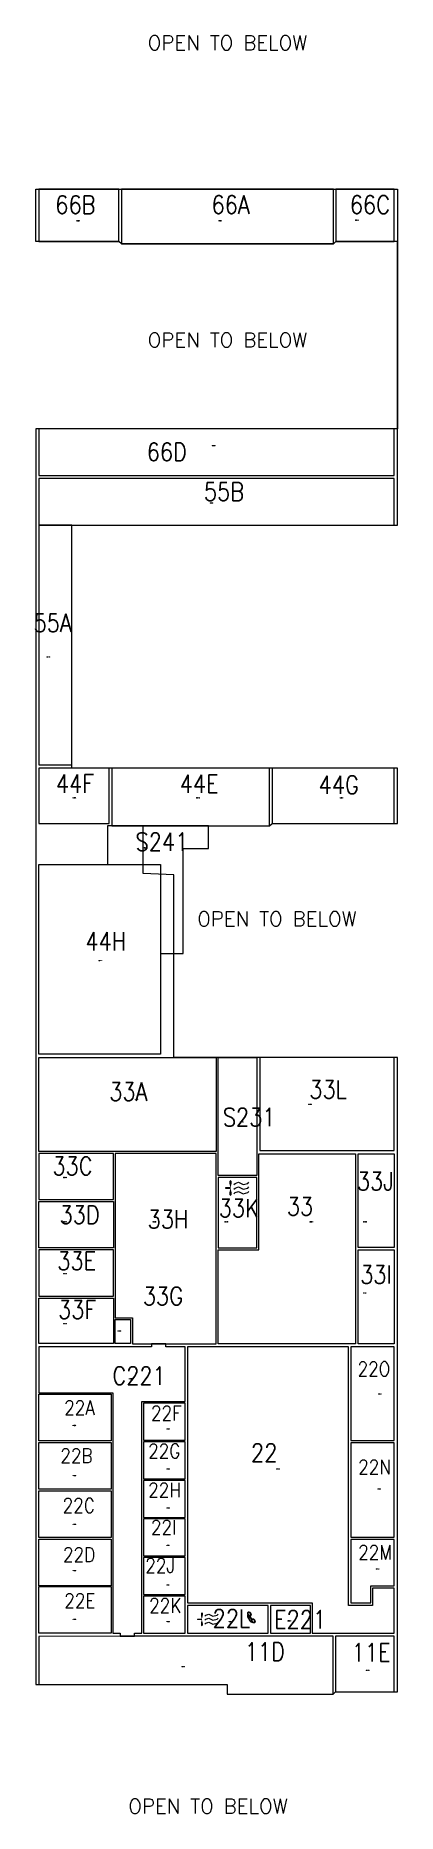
# Model space of a CAD drawing. Header units: inches. Extents: x 0 to 900, y 279 to 4702.
import ezdxf

# ---------------------------------------------------------------- set-up
doc = ezdxf.new("R2010")
doc.units = ezdxf.units.IN
doc.header["$MEASUREMENT"] = 0
doc.layers.get('0').update_dxf_attribs({"linetype": 'CONTINUOUS'})
for name, color, linetype in [('A-IDEN-ICON', 4, 'CONTINUOUS'), ('A-IDEN-SNUM', 4, 'CONTINUOUS'), ('A-IDEN-VNUM', 4, 'CONTINUOUS'), ('AREA-ASSIGN', 7, 'CONTINUOUS'), ('AREA-GROSS', 1, 'CONTINUOUS')]:
    doc.layers.add(name, color=color, linetype=linetype)
doc.layers.get('0').off()
doc.styles.add('ROOMFNUMBER', font='SIMPLEX.shx', dxfattribs={"height": 0.8333})
doc.styles.add('ROOMSNUMBER', font='SIMPLEX.shx', dxfattribs={"width": 0.85, "height": 24})
doc.styles.add('ROOMVNUMBER', font='simplex.shx', dxfattribs={"width": 0.85})

# ---------------------------------------------------------------- blocks, each defined once
blk = doc.blocks.new('CPMECH')
for p, q in [((0.005, 0.025), (0.015, 0.035)), ((0.015, 0.035), (0.045, 0.045)), ((0.015, -0.005), (0.045, 0.005)), ((0.045, 0.045), (0.085, 0.025)), ((0.045, 0.005), (0.085, -0.015)), ((0.085, 0.025), (0.125, 0.035)), ((0.125, 0.035), (0.135, 0.045)), ((0.125, -0.005), (0.135, 0.005)), ((0.005, -0.015), (0.015, -0.005)), ((0.005, -0.055), (0.015, -0.045)), ((0.015, -0.045), (0.045, -0.035)), ((0.045, -0.035), (0.085, -0.055)), ((0.085, -0.015), (0.125, -0.005)), ((0.085, -0.055), (0.125, -0.045)), ((0.125, -0.045), (0.135, -0.035))]:
    blk.add_line(p, q)
at = {"const_width": 0.0075}
blk.add_lwpolyline([(-0.068, -0.007, 1), (-0.062, -0.003, 1)], format="xyb", close=True, dxfattribs=at)
at = {"const_width": 0.015}
blk.add_lwpolyline([(-0.025, -0.005), (-0.065, -0.005)], dxfattribs=at)
for points in [[(-0.025, -0.005, 0, 0.02, 0), (-0.025, 0.035, 0.02, 0.02, 0), (-0.025, 0.055, 0.02, 0, 0), (-0.025, 0.065, 0, 0, 0)], [(-0.025, -0.005, 0, 0.02, 0), (-0.025, -0.045, 0.02, 0.02, 0), (-0.025, -0.065, 0.02, 0, 0), (-0.025, -0.075, 0, 0, 0)]]:
    blk.add_lwpolyline(points, format="xyseb")
blk = doc.blocks.new('CPPHONE')
for p, q in [((0.01, 0.025), (-0.02, -0.025)), ((0.017, 0.028), (-0.018, -0.033))]:
    blk.add_line(p, q)
for points in [[(0.036, 0.057), (0.042, 0.031), (0.038, 0.011), (0.008, -0.041), (-0.008, -0.056), (-0.034, -0.064)], [(0.033, 0.047), (0.037, 0.031), (0.033, 0.013), (0.004, -0.038), (-0.011, -0.051), (-0.026, -0.057)]]:
    blk.add_lwpolyline(points)
for points in [[(0.029, 0.079, 0.139889), (0.022, 0.08, 0.107118), (0.012, 0.078, 0.079812), (0.004, 0.072, 0.067459), (-0.003, 0.063, 0.067459), (-0.008, 0.051, 0.079812), (-0.009, 0.041, 0.107118), (-0.006, 0.032, 0.139889), (-0.001, 0.027, 0.139889), (0.006, 0.025, 0.107118), (0.015, 0.027, 0.079812), (0.024, 0.033, 0.067459), (0.031, 0.043, 0.067459), (0.036, 0.054, 0.079812), (0.037, 0.064, 0.107118), (0.034, 0.073, 0.139889)], [(0.026, 0.074, 0.139889), (0.022, 0.075, 0.107118), (0.014, 0.074, 0.079812), (0.007, 0.069, 0.067459), (0.001, 0.06, 0.067459), (-0.003, 0.05, 0.079812), (-0.004, 0.042, 0.107118), (-0.002, 0.034, 0.139889), (0.001, 0.031, 0.139889), (0.006, 0.03, 0.107118), (0.013, 0.032, 0.079812), (0.02, 0.037, 0.067459), (0.027, 0.045, 0.067459), (0.031, 0.055, 0.079812), (0.032, 0.064, 0.107118), (0.03, 0.071, 0.139889)], [(-0.026, -0.017, 0.139889), (-0.033, -0.015, 0.107118), (-0.043, -0.017, 0.079812), (-0.051, -0.023, 0.067459), (-0.058, -0.033, 0.067459), (-0.063, -0.044, 0.079812), (-0.064, -0.054, 0.107118), (-0.061, -0.063, 0.139889), (-0.056, -0.069, 0.139889), (-0.049, -0.07, 0.107118), (-0.04, -0.068, 0.079812), (-0.031, -0.062, 0.067459), (-0.024, -0.053, 0.067459), (-0.019, -0.041, 0.079812), (-0.018, -0.031, 0.107118), (-0.021, -0.022, 0.139889)], [(-0.029, -0.021, 0.139889), (-0.033, -0.02, 0.107118), (-0.041, -0.022, 0.079812), (-0.048, -0.027, 0.067459), (-0.054, -0.035, 0.067459), (-0.058, -0.045, 0.079812), (-0.059, -0.054, 0.107118), (-0.057, -0.061, 0.139889), (-0.054, -0.064, 0.139889), (-0.049, -0.065, 0.107118), (-0.042, -0.064, 0.079812), (-0.035, -0.059, 0.067459), (-0.028, -0.05, 0.067459), (-0.024, -0.04, 0.079812), (-0.023, -0.032, 0.107118), (-0.025, -0.024, 0.139889)]]:
    blk.add_lwpolyline(points, format="xyb", close=True)

msp = doc.modelspace()

# ---------------------------------------------------------------- linework, layer by layer
at = {"layer": 'AREA-ASSIGN'}
for points in [[(207, 4190), (207, 4212), (207, 4248), (207, 4320), (8, 4320), (8, 4190)], [(741, 4320), (213, 4320), (213, 4184), (267, 4184), (741, 4184)], [(892, 4320), (747, 4320), (747, 4274), (747, 4238), (747, 4190), (892, 4190), (892, 4226), (892, 4230), (892, 4274), (892, 4278)], [(8, 3724), (8, 3608), (892, 3608), (892, 3650), (892, 3654), (892, 3698), (892, 3702), (892, 3724)], [(892, 3484), (892, 3506), (892, 3510), (892, 3554), (892, 3558), (892, 3600), (8, 3600), (8, 3484)], [(90, 3484), (8, 3484), (8, 3372), (8, 3360), (8, 3316), (8, 3312), (8, 3268), (8, 3264), (8, 3220), (8, 3216), (8, 3172), (8, 3168), (8, 3124), (8, 2888), (90, 2888)], [(8, 2880), (8, 2742), (183, 2742), (183, 2794), (183, 2830), (183, 2880)], [(189, 2880), (189, 2830), (189, 2794), (189, 2736), (207, 2736), (267, 2736), (582, 2736), (582, 2794), (582, 2830), (582, 2880)], [(588, 2880), (588, 2830), (588, 2794), (588, 2742), (892, 2742), (892, 2786), (892, 2790), (892, 2834), (892, 2838), (892, 2880)], [(189, 2736), (178.4, 2736), (178.4, 2640), (310.7, 2640), (310.7, 2419), (366.7, 2419), (366.7, 2680), (429.7, 2680), (429.7, 2736)], [(8, 2640), (219, 2640), (255, 2640), (310.7, 2640), (310.7, 2168), (309, 2168), (273, 2168), (8, 2168), (8, 2404), (8, 2448), (8, 2452), (8, 2496), (8, 2500), (8, 2544), (8, 2548), (8, 2592), (8, 2596)], [(8, 2159.9), (449.3, 2159.9), (449.3, 1926.3), (8, 1926.3)], [(454.2, 2160), (550.2, 2160), (550.2, 1866.3), (454.2, 1866.3)], [(557.8, 1928.2), (892, 1928.2), (892, 2159.9), (557.8, 2159.9)], [(193.1, 1921.4), (7.6, 1921.4), (7.6, 1806.3), (193.1, 1806.3)], [(198, 1512.7), (240.9, 1512.7), (240.9, 1448), (449.3, 1448), (449.3, 1921.4), (198, 1921.4)], [(454.2, 1681.6), (555.1, 1681.6), (555.1, 1920.5), (796, 1920.5), (796, 1448), (454.2, 1448)], [(892, 1687.3), (802, 1687.3), (802, 1920.5), (892, 1920.5)], [(454.2, 1686.4), (550.2, 1686.4), (550.2, 1861.4), (454.2, 1861.4)], [(7.6, 1801.4), (193.1, 1801.4), (193.1, 1686.4), (7.6, 1686.4)], [(193.1, 1681.6), (7.6, 1681.6), (7.6, 1566.4), (193.1, 1566.4)], [(892, 1448), (802, 1448), (802, 1681.3), (892, 1681.3)], [(7.6, 1561.6), (193.1, 1561.6), (193.1, 1448.1), (7.6, 1448.1)], [(198, 1507.9), (236, 1507.9), (236, 1448.1), (198, 1448.1)], [(264, 1028), (264, 1124), (264, 1220), (264, 1304), (372, 1304), (372, 1337), (372, 1440), (323.8, 1440), (323.8, 1448), (287.8, 1448), (287.8, 1440), (8, 1440), (8, 1326), (192, 1326), (192, 1234), (192, 1114), (192, 994), (192, 874), (192, 754), (192, 728), (210, 728), (210, 720), (246, 720), (246, 728), (264, 728), (264, 736), (264, 834), (264, 932)], [(378, 803), (544, 803), (587, 803), (688, 803), (688, 728), (892, 728), (892, 772), (892, 776), (892, 820), (892, 824), (892, 840), (838, 840), (838, 797), (778, 797), (778, 846.5), (778, 1048.5), (778, 1287.5), (778, 1440), (378, 1440), (378, 1337)], [(784, 1440), (784, 1359.5), (784, 1287.5), (784, 1207), (892, 1207), (892, 1250), (892, 1254), (892, 1298), (892, 1302), (892, 1346), (892, 1350), (892, 1394), (892, 1398), (892, 1440)], [(188, 1322), (188, 1270), (188, 1234), (188, 1206), (8, 1206), (8, 1226), (8, 1230), (8, 1274), (8, 1278), (8, 1322)], [(268, 1300), (268, 1254), (268, 1218), (268, 1208), (372, 1208), (372, 1300)], [(188, 1202), (188, 1150), (188, 1114), (188, 1086), (8, 1086), (8, 1106), (8, 1110), (8, 1154), (8, 1158), (8, 1202)], [(268, 1204), (268, 1158), (268, 1122), (268, 1112), (372, 1112), (372, 1204)], [(784, 1201), (784, 1120.5), (784, 1048.5), (784, 967), (892, 967), (892, 1012), (892, 1016), (892, 1056), (892, 1060), (892, 1104), (892, 1108), (892, 1152), (892, 1156), (892, 1201)], [(268, 1108), (268, 1062), (268, 1026), (268, 1016), (372, 1016), (372, 1108)], [(188, 1082), (188, 1030), (188, 994), (188, 966), (8, 966), (8, 986), (8, 990), (8, 1034), (8, 1038), (8, 1082)], [(268, 1012), (268, 966), (268, 930), (268, 920), (372, 920), (372, 1012)], [(188, 962), (188, 910), (188, 874), (188, 846), (8, 846), (8, 866), (8, 870), (8, 914), (8, 918), (8, 962)], [(784, 961), (784, 918.5), (784, 846.5), (784, 803), (834, 803), (834, 846), (892, 846), (892, 868), (892, 872), (892, 916), (892, 920), (892, 961)], [(268, 916), (268, 870), (268, 834), (268, 824), (372, 824), (372, 916)], [(188, 844), (188, 792), (188, 756), (188, 728), (8, 728), (8, 748), (8, 752), (8, 796), (8, 800), (8, 844)], [(268, 820), (268, 774), (268, 738), (268, 728), (372, 728), (372, 820)], [(378, 797), (378, 728), (578, 728), (578, 797), (544, 797), (508, 797)], [(587, 797), (584, 797), (584, 728), (684, 728), (684, 797), (635, 797), (587, 797)], [(8, 719.9), (8, 600), (198, 600), (252, 600), (476, 600), (476, 576), (740, 576), (740, 633), (740, 669), (740, 720), (246, 720), (210, 720)], [(746, 720), (746, 669), (746, 633), (746, 582), (892, 582), (892, 624), (892, 628), (892, 672), (892, 679.7), (892, 715.7), (892, 720)]]:
    msp.add_lwpolyline(points, close=True, dxfattribs=at)
at = {"layer": 'AREA-GROSS'}
msp.add_lwpolyline([(900, 3724), (0, 3724), (0, 600), (476, 600), (476, 576), (740, 576), (746, 582), (900, 582), (900, 2159.9), (344, 2160), (344, 2614), (267, 2618), (267, 2736), (582, 2736), (588, 2742), (900, 2742), (900, 2880), (90, 2880), (90, 3484), (900, 3484), (900, 3724), (900, 4190), (747, 4190), (741, 4184), (213, 4184), (207, 4190), (0, 4190), (0, 4320), (900, 4320), (900, 4190)], close=True, dxfattribs=at)

# ---------------------------------------------------------------- block references
at = {"layer": 'A-IDEN-ICON'}
for p, xscale, yscale, zscale in [((491.7, 1836.7), 288, 288, 288), ((419.6, 763.7), 252, 252, 252)]:
    msp.add_blockref('CPMECH', p, dxfattribs=dict(at, xscale=xscale, yscale=yscale, zscale=zscale))
at = {"layer": 'A-IDEN-ICON', "xscale": -179.9999999999997, "yscale": 180, "zscale": 180, "rotation": 0.1959893751912123}
msp.add_blockref('CPPHONE', (534.1, 766.2), dxfattribs=at)

# ---------------------------------------------------------------- texts
at = {"layer": 'A-IDEN-SNUM', "style": 'ROOMSNUMBER', "width": 0.85}
for s, p in [('008A0066B0', (101, 4240.8)), ('008A0066A0', (455, 4240.8)), ('008A0066C0', (795.7, 4242.4)), ('008A0066D0', (438.5, 3681.4)), ('008A0055B0', (433.5, 3538.9)), ('008A0055A0', (27.6, 3155.7)), ('008A0044F0', (92, 2805.3)), ('008A0044E0', (400, 2805.3)), ('008A0044G0', (757, 2805.3)), ('008AS24100', (269.8, 2680.9)), ('008A0044H0', (157, 2400)), ('008A0033A0', (247, 2055.6)), ('008A0033L0', (678.5, 2043)), ('008AS23100', (508.7, 1998.9)), ('008A0033C0', (69, 1860.9)), ('008A0033D0', (69, 1750.6)), ('008A0033H0', (291.2, 1750.6)), ('008A0033K0', (470.4, 1750.6)), ('008A003300', (682.2, 1750.6)), ('008A0033J0', (815.4, 1750.6)), ('008A0033E0', (69, 1621.6)), ('008A0033I0', (815.4, 1573.7)), ('008A0033F0', (69, 1497)), ('008A0033G0', (204.1, 1479.1)), ('008AC22100', (232.2, 1360.1)), ('008A0022O0', (853, 1322)), ('008A0022A0', (92, 1244)), ('008A0022F0', (325, 1235)), ('008A0022B0', (92, 1119)), ('008A0022G0', (325, 1136)), ('008A002200', (599, 1136)), ('008A0022N0', (850, 1086)), ('008A0022H0', (325, 1039)), ('008A0022C0', (92, 998)), ('008A0022I0', (325, 946)), ('008A0022M0', (847, 887)), ('008A0022D0', (92, 883)), ('008A0022J0', (325, 847)), ('008A0022E0', (92, 762)), ('008A0022K0', (325, 756)), ('008A0022L0', (480, 756)), ('008AE22100', (627.5, 758)), ('008A0011D0', (363, 644)), ('008A0011E0', (822, 635))]:
    msp.add_text(s, height=1, dxfattribs=at).set_placement(p)
at = {"layer": 'A-IDEN-VNUM', "style": 'ROOMFNUMBER'}
for p in [(278.7, 4666.1), (278.7, 3926.9), (401.7, 2486.8), (230.1, 279.4)]:
    msp.add_text('OPEN TO BELOW', height=36, dxfattribs=at).set_placement(p)
at = {"layer": 'A-IDEN-VNUM', "style": 'ROOMVNUMBER', "width": 0.85}
for s, height, p in [('66B', 45, (48.7, 4258.7)), ('66A', 45, (437.4, 4258.9)), ('66C', 45, (781.5, 4258.9)), ('66D', 45, (276.2, 3644)), ('55B', 45, (418.4, 3544.9)), ('55A', 45, (-5.4, 3218.4)), ('44F', 45, (50.2, 2818.6)), ('44E', 45, (358.2, 2817.9)), ('44G', 45, (704, 2815.7)), ('S241', 45, (248.4, 2674.1)), ('44H', 45, (123.5, 2426.3)), ('33A', 45, (182.8, 2052.5)), ('33L', 45, (680.7, 2058)), ('S231', 45, (465.5, 1989)), ('33C', 45, (41.5, 1867.5)), ('33J', 45, (799, 1829.8)), ('33D', 45, (59.2, 1746.1)), ('33H', 45, (278.4, 1735)), ('33K', 45, (455.4, 1762.9)), ('33', 45, (624.8, 1767)), ('33E', 45, (53.5, 1631.4)), ('33I', 45, (807.2, 1597.4)), ('33F', 45, (55.5, 1510.2)), ('33G', 45, (266.4, 1543.8)), ('C221', 45, (190.7, 1345.7)), ('22O', 36, (800.8, 1367.3)), ('22A', 36, (70.8, 1270.6)), ('22F', 36, (286.8, 1257.3)), ('22G', 36, (279.8, 1162.9)), ('22', 45, (535.5, 1154.2)), ('22B', 36, (61.3, 1151.2)), ('22N', 36, (802.3, 1123)), ('22C', 36, (67, 1027.4)), ('22H', 36, (279.8, 1065.9)), ('22I', 36, (286.6, 972.9)), ('22D', 36, (67.8, 905)), ('22M', 36, (802.3, 910.7)), ('22J', 36, (272.7, 878.1)), ('22E', 36, (71, 790.6)), ('22K', 36, (282.2, 778.7)), ('22L', 45, (440.2, 742.1)), ('E221', 45, (593, 739.4)), ('11D', 45, (520.1, 659.3)), ('11E', 45, (786.2, 657.5))]:
    msp.add_text(s, height=height, dxfattribs=at).set_placement(p)

doc.saveas('drawing.dxf')
